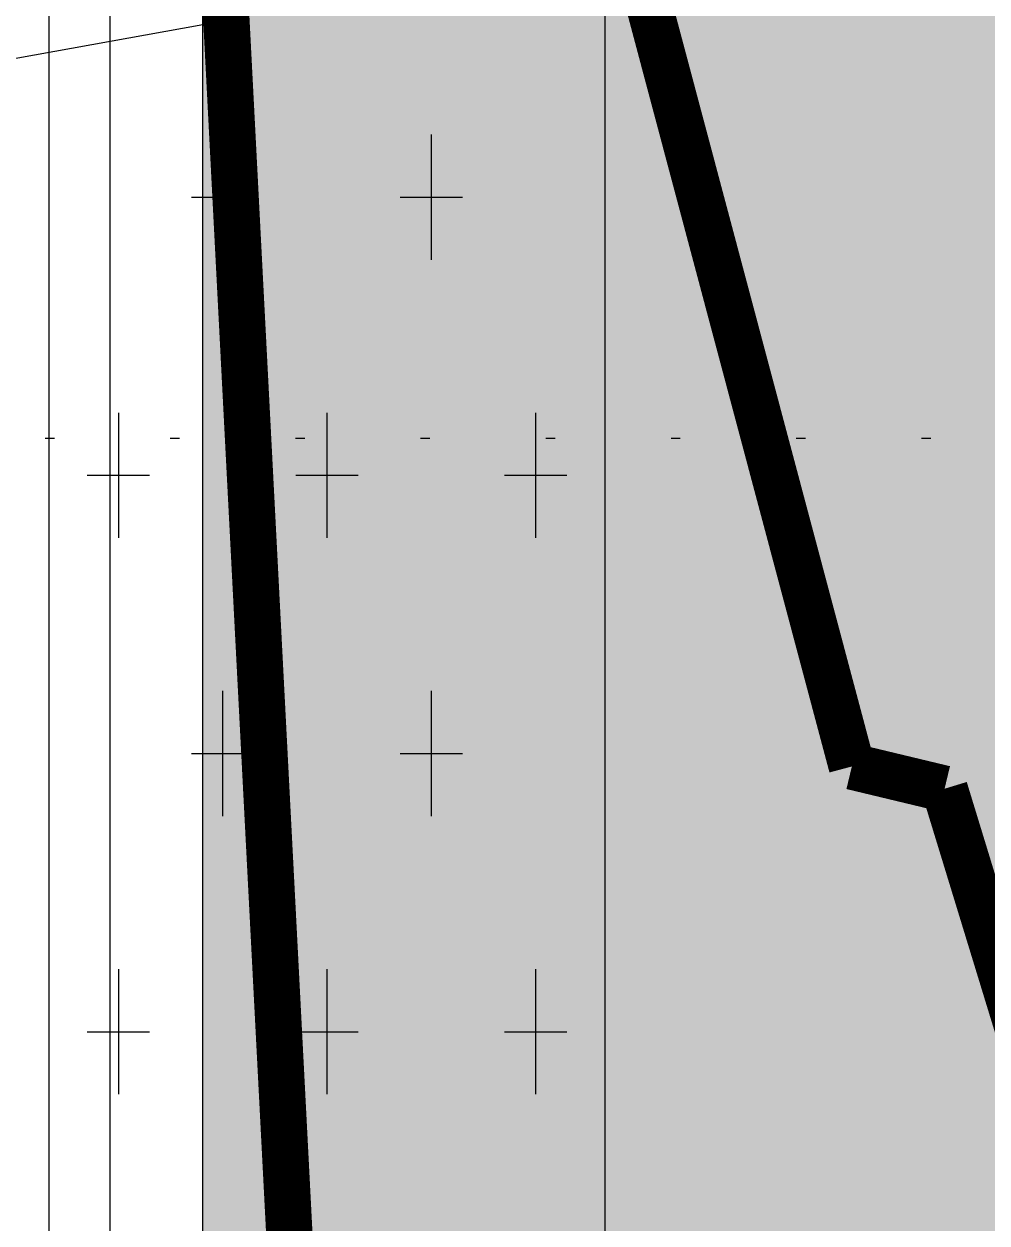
# Model space of a CAD drawing. Header units: millimetres. Extents: x -1499 to 6658, y -12483 to -6008.
# Drawn here: x 2135.23 to 2145.61, y -10933.52 to -10920.59 of the extents above; entities that cross this region are included whole.
import ezdxf

# ---------------------------------------------------------------- set-up
doc = ezdxf.new("R2010")
doc.units = ezdxf.units.MM
for name, pattern in [('A-DOTLN01H', [0.125, 0, -0.125]), ('CONT', [2, 1, 1]), ('HIDDEN', [0.375, 0.25, -0.125])]:
    doc.linetypes.add(name, pattern=pattern)
for name, color, linetype in [('CC-RFIL', 4, 'CONT'), ('CR-GRID', 56, 'A-DOTLN01H'), ('CS-CONC-MAJR', 4, 'Continuous'), ('Layer', 7, 'Continuous'), ('수직그리드', 1, 'Continuous')]:
    doc.layers.add(name, color=color, linetype=linetype)

# ---------------------------------------------------------------- blocks, each defined once
blk = doc.blocks.new('TB-15')
at = {"layer": 'Layer'}
for points in [[(-1, -3), (-1, -12), (1, -12), (1, -3), (-1, -3)], [(-0.375, -9.2625), (-0.375, -9.4875)], [(0.375, -9.2625), (0.375, -9.4875)], [(-0.4875, -9.375), (-0.2625, -9.375)], [(0.2625, -9.375), (0.4875, -9.375)], [(-0.75, -9.7625), (-0.75, -9.9875)], [(0, -9.7625), (0, -9.9875)], [(0.75, -9.7625), (0.75, -9.9875)], [(-0.8625, -9.875), (-0.6375, -9.875)], [(-0.1125, -9.875), (0.1125, -9.875)], [(0.6375, -9.875), (0.8625, -9.875)], [(-0.375, -10.2625), (-0.375, -10.4875)], [(0.375, -10.2625), (0.375, -10.4875)], [(-0.4875, -10.375), (-0.2625, -10.375)], [(0.2625, -10.375), (0.4875, -10.375)], [(-0.75, -10.7625), (-0.75, -10.9875)], [(0, -10.7625), (0, -10.9875)], [(0.75, -10.7625), (0.75, -10.9875)], [(-0.8625, -10.875), (-0.6375, -10.875)], [(-0.1125, -10.875), (0.1125, -10.875)], [(0.6375, -10.875), (0.8625, -10.875)]]:
    blk.add_lwpolyline(points, dxfattribs=at)

msp = doc.modelspace()

# ---------------------------------------------------------------- hatches: boundary and pattern name
at = {"linetype": 'Continuous'}
h = msp.add_hatch(color=254, dxfattribs=at)
h.dxf.hatch_style = 1
h.paths.add_polyline_path([(2154.157, -10961.825), (2154.157, -10947.517), (2150.206, -10910.783), (2150.079, -10909.151), (2149.946, -10908.861), (2147.039, -10917.581), (2137.157, -10917.581), (2137.157, -10962.425), (2154.257, -10962.425), (2154.257, -10961.825)])

# ---------------------------------------------------------------- linework, layer by layer
at = {"layer": 'CC-RFIL', "color": 7, "linetype": 'HIDDEN', "ltscale": 1000, "const_width": 0.5, "flags": 128}
for points in [[(2136.55, -10903.923), (2139.584, -10962.425)], [(2144.157, -10928.597), (2137.655, -10904.188)], [(2145.157, -10928.837), (2144.157, -10928.597)], [(2154.157, -10958.249), (2145.157, -10928.837)]]:
    msp.add_lwpolyline(points, dxfattribs=at)
at = {"layer": 'CR-GRID', "linetype": 'A-DOTLN01H', "ltscale": 10}
msp.add_line((1436.157, -10925.058), (6196.157, -10925.058), dxfattribs=at)
at = {"layer": 'CS-CONC-MAJR'}
for p, q in [((2137.157, -10962.425), (2137.157, -10917.581)), ((2137.157, -10920.599), (1788.157, -10983.359))]:
    msp.add_line(p, q, dxfattribs=at)
at = {"layer": '수직그리드'}
msp.add_line((2136.157, -10860.138), (2136.157, -11873.058), dxfattribs=at)

# ---------------------------------------------------------------- block references
at = {"xscale": 3, "yscale": 6, "zscale": 3}
msp.add_blockref('TB-15', (2138.497, -10866.207), dxfattribs=at)

doc.saveas('drawing.dxf')
